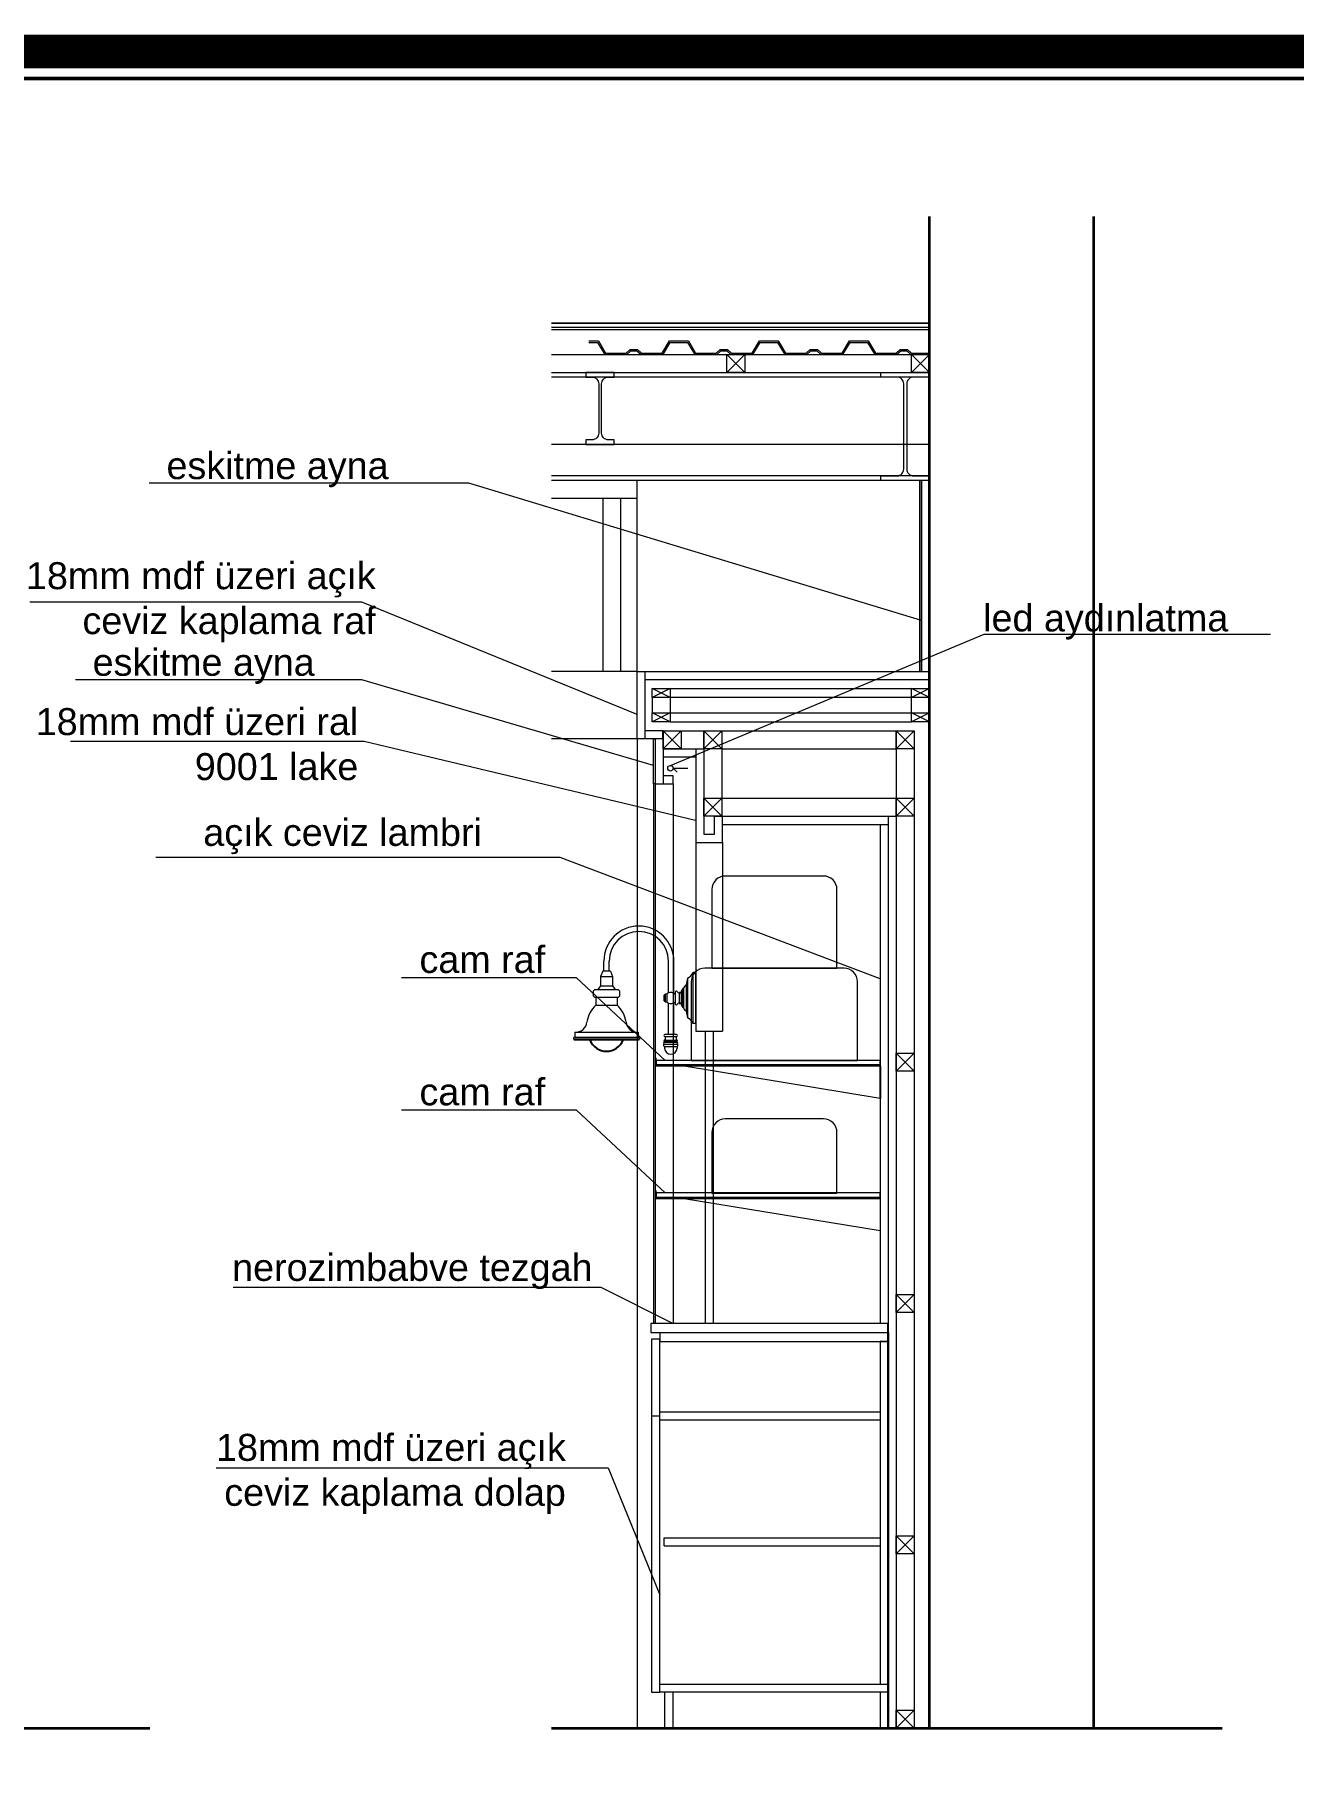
# Model space of a CAD drawing. Header units: millimetres. Extents: x 54215 to 67697, y 23496 to 56611.
# Drawn here: x 57956.4 to 58236.3, y 29639.8 to 30024.7 of the extents above; entities that cross this region are included whole.
import ezdxf

# ---------------------------------------------------------------- set-up
doc = ezdxf.new("R2010")
doc.units = ezdxf.units.MM
doc.layers.add('0 rölöve', color=7, linetype='Continuous', true_color=0xf1380e)
for name, color, linetype, lineweight in [('no3_ahsap gorunus arka ince', 53, 'Continuous', 15), ('no3_ahsap gorunus arka kalın', 43, 'Continuous', 15), ('no3_ahsap gorunus on ince', 32, 'Continuous', 13), ('no3_cam kesit arka', 141, 'Continuous', 18), ('no3_cam kesit on', 131, 'Continuous', 18), ('no3_duvar kaplama', 8, 'Continuous', 0), ('no3_duvar mevcut', 4, 'Continuous', 35), ('no3_döşeme kaplama', 8, 'Continuous', 0), ('no3_kutu profil gorunus', 8, 'Continuous', 0), ('no3_kutuprofil kesit', 74, 'Continuous', 18), ('no3_lejand', 255, 'Continuous', 13), ('no3_mermer kesit', 21, 'Continuous', 20), ('no3_mobilya aydınlatma', 50, 'Continuous', 13), ('no3_yazı duvar', 152, 'Continuous', 0)]:
    doc.layers.add(name, color=color, linetype=linetype, lineweight=lineweight)
for name, color, linetype, lineweight, true_color in [('no3_ahsap kesit on', 7, 'Continuous', 20, 0xfca103), ('no3_alçıpan kesit', 7, 'Continuous', 20, 0xf5003d), ('no3_tefriş ön ince', 7, 'Continuous', 18, 0x8c1aff)]:
    doc.layers.add(name, color=color, linetype=linetype, lineweight=lineweight, true_color=true_color)
doc.styles.get("Standard").update_dxf_attribs({"font": 'arial.ttf'})

# ---------------------------------------------------------------- blocks, each defined once
blk = doc.blocks.new('maket pasta kesit')
for p, q in [((56137.61, 26779.35), (56137.61, 26781.15)), ((56185.81, 26706.64), (56185.81, 26699.42))]:
    blk.add_line(p, q)
at = {"layer": '0 rölöve'}
for p, q in [((56187.61, 26559.35), (56187.61, 26649.35)), ((56187.61, 26647.35), (56187.61, 26559.35))]:
    blk.add_line(p, q, dxfattribs=at)
at = {"layer": 'no3_ahsap gorunus arka kalın'}
blk.add_line((56131.81, 26779.35), (56131.81, 26559.35), dxfattribs=at)
at = {"layer": 'no3_ahsap gorunus on ince'}
for p, q in [((56135.41, 26769.35), (56135.41, 26649.35)), ((56135.81, 26769.35), (56135.81, 26649.35)), ((56139.81, 26769.35), (56139.81, 26649.35)), ((56144.81, 26756.35), (56144.81, 26714.35)), ((56150.81, 26756.35), (56150.81, 26714.35)), ((56144.81, 26714.35), (56150.81, 26714.35)), ((56146.91, 26714.35), (56146.91, 26649.35)), ((56148.71, 26714.35), (56148.71, 26649.35))]:
    blk.add_line(p, q, dxfattribs=at)
at = {"layer": 'no3_ahsap kesit on'}
for p, q in [((56131.81, 26779.35), (56131.81, 26794.35)), ((56131.81, 26794.35), (56196.81, 26794.35)), ((56133.61, 26779.35), (56133.61, 26794.35)), ((56133.61, 26792.55), (56196.81, 26792.55)), ((56137.61, 26779.35), (56137.61, 26769.35)), ((56137.61, 26777.15), (56146.61, 26777.15)), ((56137.61, 26775.35), (56144.81, 26775.35)), ((56135.81, 26769.35), (56139.81, 26769.35)), ((56139.81, 26771.15), (56137.61, 26771.15)), ((56139.81, 26769.35), (56139.81, 26771.15)), ((56149.01, 26762.15), (56187.61, 26762.15)), ((56187.61, 26762.15), (56187.61, 26559.35)), ((56187.61, 26762.15), (56187.61, 26559.35)), ((56187.61, 26762.15), (56189.41, 26762.15)), ((56189.41, 26762.15), (56189.41, 26559.35)), ((56150.81, 26760.35), (56187.61, 26760.35)), ((56185.81, 26760.35), (56185.81, 26649.35)), ((56134.81, 26647.35), (56187.61, 26647.35)), ((56136.81, 26647.35), (56187.61, 26647.35)), ((56136.81, 26647.35), (56136.81, 26645.35)), ((56136.81, 26645.35), (56187.61, 26645.35)), ((56135.01, 26628.85), (56136.81, 26628.85)), ((56136.81, 26629.75), (56185.81, 26629.75)), ((56136.81, 26627.95), (56185.81, 26627.95)), ((56137.81, 26601.73), (56185.81, 26601.73)), ((56137.81, 26599.93), (56137.81, 26601.73)), ((56137.81, 26599.93), (56185.81, 26599.93)), ((56136.81, 26567.35), (56136.81, 26569.15)), ((56136.81, 26569.15), (56187.61, 26569.15)), ((56187.61, 26567.35), (56136.81, 26567.35)), ((56137.91, 26567.35), (56137.91, 26559.35)), ((56139.71, 26567.35), (56139.71, 26559.35)), ((56185.81, 26567.35), (56185.81, 26559.35)), ((56187.61, 26567.35), (56187.61, 26559.35))]:
    blk.add_line(p, q, dxfattribs=at)
for points in [[(56196.81, 26836.85), (56195.01, 26836.85), (56195.01, 26794.35), (56196.81, 26794.35)], [(56136.81, 26645.85), (56135.01, 26645.85), (56135.01, 26567.35), (56136.81, 26567.35)], [(56187.61, 26645.35), (56185.81, 26645.35), (56185.81, 26569.15), (56187.61, 26569.15)]]:
    blk.add_lwpolyline(points, close=True, dxfattribs=at)
for points in [[(56137.61, 26779.35), (56131.81, 26779.35), (56131.81, 26794.35)], [(56137.61, 26781.15), (56133.61, 26781.15), (56133.61, 26794.35)], [(56144.81, 26777.15), (56144.81, 26756.35), (56150.81, 26756.35), (56150.81, 26762.15)], [(56146.61, 26777.15), (56146.61, 26758.15), (56149.01, 26758.15), (56149.01, 26762.15)]]:
    blk.add_lwpolyline(points, dxfattribs=at)
at = {"layer": 'no3_alçıpan kesit'}
blk.add_line((56135.81, 26779.35), (56135.81, 26769.35), dxfattribs=at)
at = {"layer": 'no3_cam kesit arka'}
for points in [[(56195.01, 26836.85), (56194.61, 26836.85), (56194.61, 26794.35), (56195.01, 26794.35)], [(56135.81, 26779.35), (56135.81, 26769.35), (56135.41, 26769.35), (56135.41, 26779.35)]]:
    blk.add_lwpolyline(points, close=True, dxfattribs=at)
at = {"layer": 'no3_cam kesit on'}
for points in [[(56136.01, 26706.87), (56185.81, 26706.87), (56185.81, 26707.87), (56136.01, 26707.87)], [(56136.01, 26677.38), (56185.81, 26677.38), (56185.81, 26678.38), (56136.01, 26678.38)]]:
    blk.add_lwpolyline(points, close=True, dxfattribs=at)
at = {"layer": 'no3_kutu profil gorunus'}
for p, q in [((56135.11, 26788.55), (56135.11, 26785.15)), ((56139.11, 26790.55), (56192.81, 26790.55)), ((56139.11, 26783.15), (56192.81, 26783.15)), ((56146.61, 26781.15), (56146.61, 26762.15)), ((56189.41, 26781.15), (56189.41, 26762.15)), ((56193.41, 26781.15), (56193.41, 26559.35)), ((56150.61, 26777.15), (56189.41, 26777.15)), ((56150.61, 26777.15), (56150.61, 26766.15)), ((56150.61, 26766.15), (56189.41, 26766.15))]:
    blk.add_line(p, q, dxfattribs=at)
blk.add_lwpolyline([(56139.11, 26788.55), (56139.11, 26785.15), (56192.81, 26785.15), (56192.81, 26788.55)], close=True, dxfattribs=at)
blk.add_lwpolyline([(56141.61, 26781.15), (56193.41, 26781.15)], dxfattribs=at)
at = {"layer": 'no3_kutuprofil kesit'}
for p, q in [((56139.11, 26790.55), (56135.11, 26788.55)), ((56139.11, 26788.55), (56135.11, 26790.55)), ((56196.81, 26790.55), (56192.81, 26788.55)), ((56196.81, 26788.55), (56192.81, 26790.55)), ((56139.11, 26785.15), (56135.11, 26783.15)), ((56139.11, 26783.15), (56135.11, 26785.15)), ((56196.81, 26785.15), (56192.81, 26783.15)), ((56196.81, 26783.15), (56192.81, 26785.15)), ((56141.61, 26781.15), (56137.61, 26777.15)), ((56141.61, 26777.15), (56137.61, 26781.15)), ((56150.61, 26781.15), (56146.61, 26777.15)), ((56150.61, 26777.15), (56146.61, 26781.15)), ((56193.41, 26781.15), (56189.41, 26777.15)), ((56193.41, 26777.15), (56189.41, 26781.15)), ((56150.61, 26766.15), (56146.61, 26762.15)), ((56150.61, 26762.15), (56146.61, 26766.15)), ((56193.41, 26766.15), (56189.41, 26762.15)), ((56193.41, 26762.15), (56189.41, 26766.15)), ((56136.01, 26708.37), (56135.81, 26708.37)), ((56135.81, 26708.37), (56135.81, 26706.64)), ((56136.01, 26706.87), (56136.01, 26708.37)), ((56193.41, 26709.48), (56189.41, 26705.48)), ((56193.41, 26705.48), (56189.41, 26709.48)), ((56135.81, 26706.64), (56185.81, 26706.64)), ((56185.81, 26706.87), (56136.01, 26706.87)), ((56185.81, 26699.42), (56141.81, 26706.64)), ((56136.01, 26678.88), (56135.81, 26678.88)), ((56135.81, 26678.88), (56135.81, 26677.15)), ((56135.81, 26677.15), (56185.81, 26677.15)), ((56136.01, 26677.38), (56136.01, 26678.88)), ((56185.81, 26677.38), (56136.01, 26677.38)), ((56185.81, 26669.93), (56141.81, 26677.15)), ((56193.41, 26655.82), (56189.41, 26651.82)), ((56193.41, 26651.82), (56189.41, 26655.82)), ((56193.41, 26602.15), (56189.41, 26598.15)), ((56193.41, 26598.15), (56189.41, 26602.15)), ((56193.41, 26563.35), (56189.41, 26559.35)), ((56193.41, 26559.35), (56189.41, 26563.35))]:
    blk.add_line(p, q, dxfattribs=at)
for points in [[(56139.11, 26790.55), (56139.11, 26788.55), (56135.11, 26788.55), (56135.11, 26790.55)], [(56196.81, 26790.55), (56196.81, 26788.55), (56192.81, 26788.55), (56192.81, 26790.55)], [(56139.11, 26785.15), (56139.11, 26783.15), (56135.11, 26783.15), (56135.11, 26785.15)], [(56196.81, 26785.15), (56196.81, 26783.15), (56192.81, 26783.15), (56192.81, 26785.15)], [(56141.61, 26781.15), (56141.61, 26777.15), (56137.61, 26777.15), (56137.61, 26781.15)], [(56150.61, 26781.15), (56150.61, 26777.15), (56146.61, 26777.15), (56146.61, 26781.15)], [(56193.41, 26781.15), (56193.41, 26777.15), (56189.41, 26777.15), (56189.41, 26781.15)], [(56150.61, 26766.15), (56150.61, 26762.15), (56146.61, 26762.15), (56146.61, 26766.15)], [(56193.41, 26766.15), (56193.41, 26762.15), (56189.41, 26762.15), (56189.41, 26766.15)], [(56193.41, 26709.48), (56193.41, 26705.48), (56189.41, 26705.48), (56189.41, 26709.48)], [(56193.41, 26655.82), (56193.41, 26651.82), (56189.41, 26651.82), (56189.41, 26655.82)], [(56193.41, 26602.15), (56193.41, 26598.15), (56189.41, 26598.15), (56189.41, 26602.15)], [(56193.41, 26563.35), (56193.41, 26559.35), (56189.41, 26559.35), (56189.41, 26563.35)]]:
    blk.add_lwpolyline(points, close=True, dxfattribs=at)
at = {"layer": 'no3_mermer kesit'}
for p, q in [((56187.61, 26649.35), (56134.81, 26649.35)), ((56134.81, 26649.35), (56134.81, 26647.35))]:
    blk.add_line(p, q, dxfattribs=at)
at = {"layer": 'no3_mobilya aydınlatma'}
for q in [(56140.71, 26771.94), (56143.08, 26772.84)]:
    blk.add_line((56139.81, 26772.84), q, dxfattribs=at)
blk.add_circle((56139.2, 26772.84), 0.615, dxfattribs=at)
at = {"layer": 'no3_tefriş ön ince'}
for points in [[(56148.39, 26728.37), (56176.23, 26728.37), (56176.23, 26745.87, 0.414214), (56173.23, 26748.87), (56151.39, 26748.87, 0.414214), (56148.39, 26745.87)], [(56143.81, 26707.87), (56180.81, 26707.87), (56180.81, 26725.37, 0.414214), (56177.81, 26728.37), (56146.81, 26728.37, 0.414214), (56143.81, 26725.37)], [(56148.39, 26678.36), (56176.23, 26678.36), (56176.23, 26691.86, 0.414214), (56173.23, 26694.86), (56151.39, 26694.86, 0.414214), (56148.39, 26691.86)]]:
    blk.add_lwpolyline(points, format="xyb", close=True, dxfattribs=at)
blk = doc.blocks.new('adwetjö')
blk.add_arc((56042.09, 26767.61), 4, 202.1845, 337.8155)
at = {"layer": 'no3_mobilya aydınlatma'}
for p, q in [((56041.24, 26781.4), (56040.75, 26780.22)), ((56042.95, 26781.4), (56041.24, 26781.4)), ((56041.49, 26781.4), (56041.49, 26783.66)), ((56042.69, 26781.4), (56041.49, 26781.4)), ((56042.69, 26781.4), (56042.69, 26783.66)), ((56042.95, 26781.4), (56043.44, 26780.22)), ((56055.86, 26776.56), (56055.86, 26783.66)), ((56057.06, 26776.51), (56057.06, 26783.66)), ((56061.91, 26781.09), (56061.37, 26781.09)), ((56061.37, 26769.8), (56061.37, 26781.09)), ((56061.91, 26781.09), (56061.91, 26769.8)), ((56040.75, 26778.18), (56040.16, 26777.32)), ((56040.75, 26780.22), (56043.44, 26780.22)), ((56040.75, 26780.22), (56040.75, 26778.18)), ((56040.75, 26778.18), (56043.44, 26778.18)), ((56043.44, 26780.22), (56043.44, 26778.18)), ((56043.44, 26778.18), (56044.02, 26777.32)), ((56058.82, 26777.11), (56058.73, 26777.11)), ((56058.73, 26777.11), (56058.73, 26773.78)), ((56058.82, 26773.78), (56058.82, 26777.11)), ((56059.19, 26777.55), (56059.03, 26777.55)), ((56059.03, 26777.55), (56059.03, 26773.34)), ((56059.19, 26777.55), (56059.19, 26773.34)), ((56059.87, 26772.53), (56059.87, 26778.35)), ((56060.12, 26779.82), (56060.12, 26771.07)), ((56039.68, 26775.59), (56039.68, 26773.84)), ((56039.68, 26773.84), (56044.49, 26773.84)), ((56044.49, 26775.59), (56044.49, 26773.84)), ((56055.11, 26776.28), (56054.82, 26775.98)), ((56054.82, 26775.98), (56054.82, 26774.9)), ((56055.11, 26774.61), (56054.82, 26774.9)), ((56055.5, 26776.28), (56055.11, 26776.28)), ((56055.11, 26776.28), (56055.11, 26774.61)), ((56055.11, 26774.61), (56055.5, 26774.61)), ((56055.5, 26776.28), (56055.5, 26774.61)), ((56055.86, 26767.34), (56055.86, 26774.32)), ((56057.06, 26767.34), (56057.06, 26774.38)), ((56057.38, 26776.73), (56057.38, 26774.16)), ((56058.23, 26776.58), (56058.23, 26774.32)), ((56058.66, 26776.67), (56058.66, 26774.29)), ((56058.73, 26773.78), (56058.82, 26773.78)), ((56059.03, 26773.34), (56059.19, 26773.34)), ((56061.91, 26769.8), (56061.37, 26769.8)), ((56034.74, 26766.5), (56034.74, 26766.32)), ((56049.43, 26766.32), (56034.74, 26766.32)), ((56034.86, 26766.32), (56034.86, 26766.1)), ((56049.31, 26766.1), (56034.86, 26766.1)), ((56035.05, 26766.7), (56034.94, 26766.7)), ((56035.05, 26767.86), (56049.12, 26767.86)), ((56035.05, 26767.86), (56035.05, 26766.7)), ((56035.05, 26766.7), (56049.12, 26766.7)), ((56049.12, 26767.86), (56049.12, 26766.7)), ((56049.12, 26766.7), (56049.23, 26766.7)), ((56049.31, 26766.32), (56049.31, 26766.1)), ((56049.43, 26766.5), (56049.43, 26766.32)), ((56054.86, 26765.62), (56057.83, 26765.62)), ((56054.95, 26766.1), (56057.75, 26766.1)), ((56054.95, 26765.84), (56057.75, 26765.84)), ((56054.99, 26765.84), (56054.99, 26765.62)), ((56057.62, 26767.34), (56055.07, 26767.34)), ((56055.07, 26766.88), (56057.62, 26766.88)), ((56055.16, 26766.88), (56055.16, 26766.1)), ((56057.54, 26766.88), (56057.54, 26766.1)), ((56057.69, 26765.84), (56057.69, 26765.62)), ((56054.86, 26765.19), (56057.83, 26765.19)), ((56054.95, 26764.68), (56057.78, 26764.68)), ((56054.95, 26764.68), (56054.95, 26764.26)), ((56057.78, 26764.68), (56057.78, 26764.26))]:
    blk.add_line(p, q, dxfattribs=at)
blk.add_lwpolyline([(56039.52, 26777.32), (56044.65, 26777.32, -0.414214), (56044.95, 26777.02), (56044.95, 26775.89, -0.414214), (56044.65, 26775.59), (56039.52, 26775.59, -0.414214), (56039.22, 26775.89), (56039.22, 26777.02, -0.414214)], format="xyb", close=True, dxfattribs=at)
for centre, radius, start, end in [((56049.28, 26783.66), 7.78, 360, 180), ((56049.28, 26783.66), 6.58, 360, 180), ((56058.48, 26782.67), 3.29, 299.9975, 331.3658), ((56057.64, 26776.7), 0.267, 97.5798, 173.3688), ((56057.63, 26776.72), 0.241, 25.3259, 96.438), ((56059.55, 26776.75), 0.893, 156.2986, 179.9959), ((56059.42, 26777.09), 0.606, 130.6156, 178.1372), ((56060.22, 26777.37), 1.04, 109.6455, 170.496), ((56063.2, 26778.53), 3.34, 157.2538, 182.9643), ((56044.45, 26768.98), 6.81, 134.424, 170.4074), ((56039.72, 26768.98), 6.81, 9.5926, 45.576), ((56056.41, 26775.48), 1.21, 44.2574, 138.7437), ((56056.41, 26775.4), 1.21, 221.2563, 315.7426), ((56057.32, 26776.37), 0.0577, 223.1492, 355.8199), ((56057.32, 26774.52), 0.0577, 4.1801, 136.8508), ((56057.64, 26774.19), 0.267, 186.6312, 262.4202), ((56057.63, 26774.16), 0.241, 263.562, 334.6741), ((56058.57, 26777.19), 0.808, 206.9387, 231.1863), ((56058.57, 26773.7), 0.808, 128.8137, 153.0613), ((56058.15, 26776.66), 0.123, 228.7876, 314.385), ((56058.15, 26774.23), 0.123, 45.615, 131.2124), ((56058.36, 26776.58), 0.123, 69.4663, 183.9857), ((56058.36, 26774.31), 0.123, 176.0143, 290.5337), ((56058.34, 26776.52), 0.18, 19.9854, 71.2906), ((56058.34, 26774.37), 0.18, 288.7094, 340.0146), ((56058.58, 26776.61), 0.0765, 202.5807, 350.8161), ((56058.58, 26774.28), 0.0765, 9.1839, 157.4193), ((56057.89, 26776.69), 0.772, 353.4783, 4.445), ((56057.89, 26774.2), 0.772, 355.555, 6.5217), ((56059.55, 26774.14), 0.893, 180.0041, 203.7014), ((56059.42, 26773.8), 0.606, 181.8628, 229.3844), ((56060.22, 26773.51), 1.04, 189.504, 250.3545), ((56035.28, 26770.31), 2.46, 264.755, 355.288), ((56048.89, 26770.31), 2.46, 184.712, 275.245), ((56063.2, 26772.36), 3.34, 177.0357, 202.7462), ((56058.48, 26768.22), 3.29, 28.6342, 60.0025), ((56034.94, 26766.5), 0.2, 90, 180), ((56049.23, 26766.5), 0.2, 0, 90), ((56055.1, 26765.41), 0.329, 139.0085, 220.9915), ((56054.97, 26765.97), 0.133, 97.6154, 262.3846), ((56055.07, 26767.11), 0.233, 90, 270), ((56057.62, 26767.11), 0.233, 270, 90), ((56057.73, 26765.97), 0.133, 277.6154, 82.3846), ((56057.58, 26765.41), 0.329, 319.0085, 40.9915), ((56055, 26764.96), 0.275, 121.6327, 260.1048), ((56056.37, 26764.36), 1.42, 184.147, 355.853), ((56057.69, 26764.96), 0.275, 279.8952, 58.3673)]:
    blk.add_arc(centre, radius, start, end, dxfattribs=at)

msp = doc.modelspace()

# ---------------------------------------------------------------- linework, layer by layer
at = {"layer": '0 rölöve'}
msp.add_line((58071.271, 29648.082), (58191.855, 29648.082), dxfattribs=at)
at = {"layer": 'no3_ahsap gorunus arka ince'}
for p, q in [((58090.355, 29925.582), (58071.271, 29925.582)), ((58090.355, 29921.582), (58071.271, 29921.582)), ((58082.755, 29883.082), (58082.755, 29921.582)), ((58086.755, 29883.082), (58086.755, 29921.582)), ((58090.355, 29883.082), (58071.271, 29883.082)), ((58090.355, 29868.082), (58071.271, 29868.082))]:
    msp.add_line(p, q, dxfattribs=at)
at = {"layer": 'no3_ahsap gorunus arka kalın'}
msp.add_line((58090.355, 29883.082), (58090.355, 29925.582), dxfattribs=at)
at = {"layer": 'no3_duvar kaplama'}
msp.add_line((58071.271, 29960.582), (58155.355, 29960.582), dxfattribs=at)
at = {"layer": 'no3_duvar mevcut'}
for p, q in [((58155.355, 29648.082), (58155.355, 29984.292)), ((58191.855, 29648.082), (58191.855, 29984.292)), ((57599.622, 29648.082), (57981.969, 29648.082)), ((58071.271, 29648.082), (58220.413, 29648.082))]:
    msp.add_line(p, q, dxfattribs=at)
at = {"layer": 'no3_döşeme kaplama'}
for p, q in [((58155.355, 29960.582), (58071.271, 29960.582)), ((58155.355, 29959.582), (58071.271, 29959.582)), ((58155.355, 29959.082), (58071.271, 29959.082))]:
    msp.add_line(p, q, dxfattribs=at)
at = {"layer": 'no3_kutu profil gorunus'}
for p, q in [((58071.271, 29953.582), (58155.355, 29953.582)), ((58071.271, 29949.582), (58155.355, 29949.582)), ((58155.355, 29948.562), (58071.271, 29948.562)), ((58155.355, 29933.582), (58071.271, 29933.582)), ((58155.355, 29926.602), (58071.271, 29926.602)), ((58155.355, 29925.582), (58071.271, 29925.582))]:
    msp.add_line(p, q, dxfattribs=at)
at = {"layer": 'no3_kutuprofil kesit'}
for p, q in [((58110.281, 29953.582), (58114.281, 29949.582)), ((58114.281, 29953.582), (58110.281, 29949.582)), ((58151.355, 29953.582), (58155.355, 29949.582)), ((58155.355, 29953.582), (58151.355, 29949.582))]:
    msp.add_line(p, q, dxfattribs=at)
for points in [[(58079.628, 29956.582), (58081.728, 29956.582), (58083.328, 29953.882), (58087.928, 29953.882), (58088.828, 29954.682), (58090.428, 29954.682), (58091.328, 29953.882), (58095.928, 29953.882), (58097.528, 29956.582), (58099.628, 29956.582)], [(58079.628, 29956.282), (58081.557, 29956.282), (58083.157, 29953.582), (58088.042, 29953.582), (58088.942, 29954.382), (58090.313, 29954.382), (58091.213, 29953.582), (58096.098, 29953.582), (58097.698, 29956.282), (58099.628, 29956.282)], [(58099.628, 29956.582), (58101.728, 29956.582), (58103.328, 29953.882), (58107.928, 29953.882), (58108.828, 29954.682), (58110.428, 29954.682), (58111.328, 29953.882), (58115.928, 29953.882), (58117.528, 29956.582), (58119.628, 29956.582)], [(58099.628, 29956.282), (58101.557, 29956.282), (58103.157, 29953.582), (58108.042, 29953.582), (58108.942, 29954.382), (58110.313, 29954.382), (58111.213, 29953.582), (58116.098, 29953.582), (58117.698, 29956.282), (58119.628, 29956.282)], [(58119.628, 29956.582), (58121.728, 29956.582), (58123.328, 29953.882), (58127.928, 29953.882), (58128.828, 29954.682), (58130.428, 29954.682), (58131.328, 29953.882), (58135.928, 29953.882), (58137.528, 29956.582), (58139.628, 29956.582)], [(58119.628, 29956.282), (58121.557, 29956.282), (58123.157, 29953.582), (58128.042, 29953.582), (58128.942, 29954.382), (58130.313, 29954.382), (58131.213, 29953.582), (58136.098, 29953.582), (58137.698, 29956.282), (58139.628, 29956.282)], [(58139.628, 29956.582), (58141.728, 29956.582), (58143.328, 29953.882), (58147.928, 29953.882), (58148.828, 29954.682), (58150.428, 29954.682), (58151.328, 29953.882), (58155.355, 29953.882)], [(58139.628, 29956.282), (58141.557, 29956.282), (58143.157, 29953.582), (58148.042, 29953.582), (58148.942, 29954.382), (58150.313, 29954.382), (58151.213, 29953.582), (58155.355, 29953.582)]]:
    msp.add_lwpolyline(points, dxfattribs=at)
for points in [[(58114.281, 29953.582), (58114.281, 29949.582), (58110.281, 29949.582), (58110.281, 29953.582)], [(58155.355, 29953.582), (58155.355, 29949.582), (58151.355, 29949.582), (58151.355, 29953.582)]]:
    msp.add_lwpolyline(points, close=True, dxfattribs=at)
for points in [[(58082.451, 29936.102), (58082.451, 29947.062, -0.4142136), (58083.951, 29948.562), (58085.271, 29948.562), (58085.271, 29949.582), (58078.971, 29949.582), (58078.971, 29948.562), (58080.291, 29948.562, -0.4142136), (58081.791, 29947.062), (58081.791, 29936.102, -0.4142136), (58080.291, 29934.602), (58078.971, 29934.602), (58078.971, 29933.582), (58085.271, 29933.582), (58085.271, 29934.602), (58083.951, 29934.602, -0.4142136)], [(58149.625, 29928.102), (58149.625, 29947.062, 0.4142136), (58148.125, 29948.562), (58144.555, 29948.562), (58144.555, 29949.582), (58155.355, 29949.582), (58155.355, 29948.562), (58151.785, 29948.562, 0.4142136), (58150.285, 29947.062), (58150.285, 29928.102, 0.4142136), (58151.785, 29926.602), (58155.355, 29926.602), (58155.355, 29925.582), (58144.555, 29925.582), (58144.555, 29926.602), (58148.125, 29926.602, 0.4142136)]]:
    msp.add_lwpolyline(points, format="xyb", close=True, dxfattribs=at)
at = {"layer": 'no3_lejand', "color": 1, "const_width": 7.466}
msp.add_lwpolyline([(58460.835, 29440.981), (57504.96, 29440.981), (57504.96, 30020.981), (58460.835, 30020.981), (58460.835, 29705.362, -0.4142136), (58450.8, 29695.327), (58299.278, 29695.327, 0.4142136), (58295.264, 29691.314), (58295.264, 29593.779, 0.4142136), (58299.278, 29589.765), (58450.8, 29589.765, -0.4142136), (58460.835, 29579.73), (58460.835, 29440.981)], format="xyb", dxfattribs=at)
at = {"layer": 'no3_lejand', "color": 252, "const_width": 0.854}
msp.add_lwpolyline([(58454.814, 29705.362, -0.4142136), (58450.8, 29701.348), (58299.278, 29701.348, 0.4142136), (58289.243, 29691.314), (58289.243, 29593.779, 0.4142136), (58299.278, 29583.744), (58450.8, 29583.744, -0.4142136), (58454.814, 29579.73), (58454.814, 29447.002), (57510.981, 29447.002), (57510.981, 30014.961), (58454.814, 30014.961), (58454.814, 29705.362)], format="xyb", dxfattribs=at)
at = {"layer": 'no3_yazı duvar'}
for points in [[(58153.555, 29894.454), (58052.886, 29924.97), (57981.873, 29924.97)], [(58090.355, 29873.529), (58029.103, 29898.499), (57955.307, 29898.499)], [(58097.745, 29862.182), (58167.522, 29891.391), (58231.171, 29891.391)], [(58093.955, 29862.172), (58029.103, 29881.235), (57965.454, 29881.235)], [(58103.355, 29849.967), (58029.635, 29867.513), (57964.379, 29867.513)], [(58144.355, 29814.738), (58073.209, 29841.744), (57983.34, 29841.744)], [(58096.552, 29796.546), (58076.851, 29814.982), (58037.932, 29814.982)], [(58096.552, 29767.114), (58076.851, 29785.549), (58037.932, 29785.549)], [(58000.53, 29746.145), (58082.303, 29746.145), (58098.355, 29738.082)], [(57996.715, 29706.02), (58083.884, 29706.02), (58095.355, 29677.748)]]:
    msp.add_lwpolyline(points, dxfattribs=at)

# ---------------------------------------------------------------- block references
for name, p in [('maket pasta kesit', (1958.549, 3088.731)), ('adwetjö', (2041.447, 3035.03))]:
    msp.add_blockref(name, p)

# ---------------------------------------------------------------- texts
at = {"layer": 'no3_yazı duvar', "char_height": 6, "attachment_point": 3}
for s, insert, width in [('eskitme ayna', (58035.076, 29931.867), 143.81258), ('18mm mdf üzeri açık \\Pceviz kaplama raf', (58032.23, 29907.393), 388.59869), ('led aydınlatma', (58221.787, 29897.997), 143.81258), ('eskitme ayna', (58018.656, 29888.133), 143.81258), ('18mm mdf üzeri ral 9001 lake', (58028.347, 29874.936), 73.64992), ('açık ceviz lambri', (58055.821, 29850.306), 74.22313), ('cam raf', (58069.889, 29822.043), 74.22313), ('cam raf', (58069.889, 29792.61), 74.22313), ('nerozimbabve tezgah', (58080.43, 29753.562), 143.81258), ('18mm mdf üzeri açık ceviz kaplama dolap', (58074.485, 29713.546), 94.97843)]:
    msp.add_mtext(s, dxfattribs=dict(at, insert=insert, width=width))

doc.saveas('drawing.dxf')
